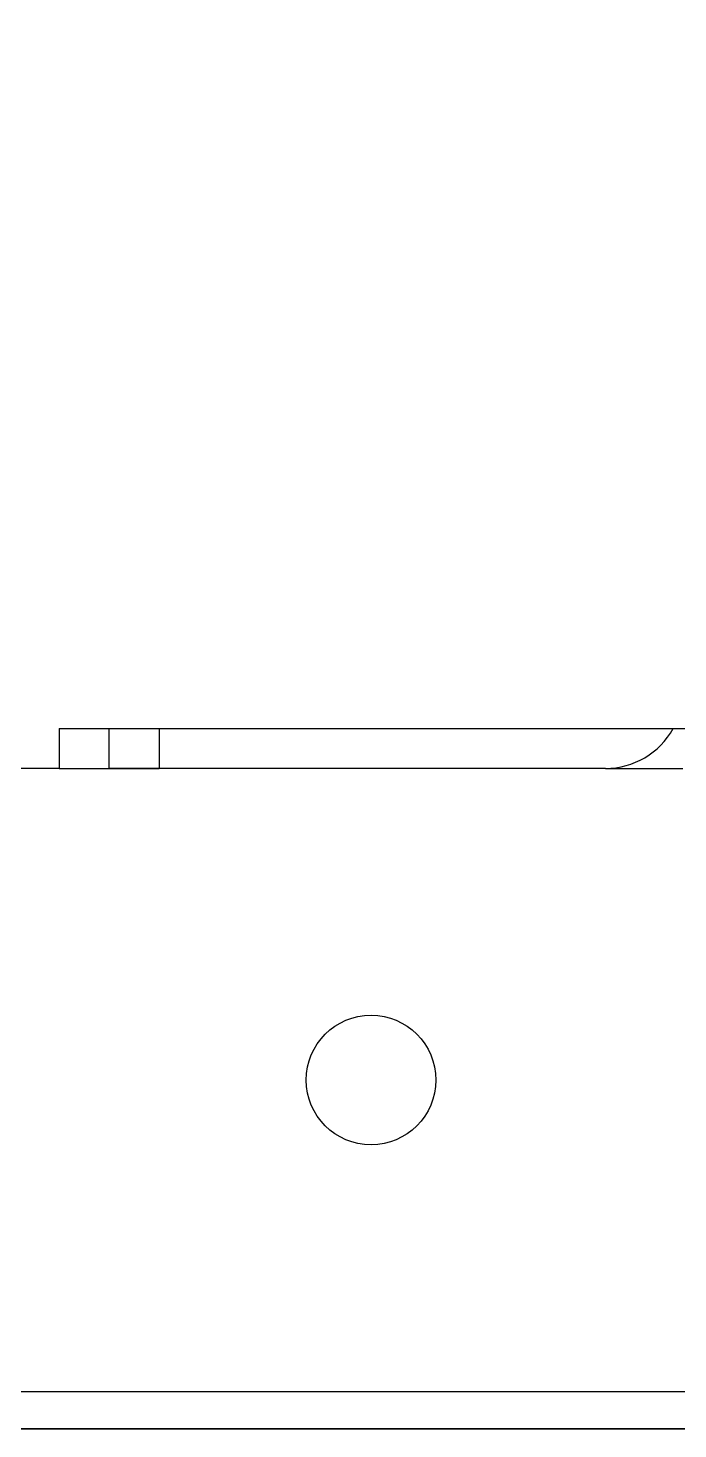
# Model space of a CAD drawing. Header units: millimetres. Extents: x -18178 to 96133, y -22425 to 61598.
# Drawn here: x 42390.3 to 42416.3, y 50045.1 to 50101.3 of the extents above; entities that cross this region are included whole.
import ezdxf

# ---------------------------------------------------------------- set-up
doc = ezdxf.new("R2010")
doc.units = ezdxf.units.MM
for name, color, linetype in [('CH0002FE', 7, 'Continuous'), ('CH0800FE', 7, 'Continuous'), ('DR0304FE', 7, 'Continuous'), ('EAE-UPS PANEL-VERTV.', 7, 'Continuous'), ('MA1369FE', 7, 'Continuous'), ('NEW_MA0015ST', 7, 'Continuous')]:
    doc.layers.add(name, color=color, linetype=linetype)
doc.layers.add('E-ELEC-EQPM', color=7, linetype='Continuous', lineweight=35)

# ---------------------------------------------------------------- blocks, each defined once
blk = doc.blocks.new('A$Ccc32f15b')
at = {"layer": 'CH0002FE', "color": 7, "linetype": 'Continuous'}
for p, q in [((161.07, 42.67), (161.07, 41.775)), ((160.99, 41.775), (161.07, 41.775)), ((161.07, 41.775), (161.07, 41.675)), ((161.07, 41.675), (160.99, 41.675))]:
    blk.add_line(p, q, dxfattribs=at)
blk.add_arc((160.915, 42.67), 0.155, 0, 61.0615, dxfattribs=at)
at = {"layer": 'CH0800FE', "color": 7, "linetype": 'Continuous'}
for p, q in [((161.07, 42.67), (161.07, 42.825)), ((161.07, 41.575), (161.07, 41.775))]:
    blk.add_line(p, q, dxfattribs=at)
blk.add_circle((161.695, 42.2), 0.13, dxfattribs=at)
at = {"layer": 'DR0304FE', "color": 7, "linetype": 'Continuous'}
for p, q in [((162.32, 38.9502), (162.32, 44.0202)), ((162.395, 38.9502), (162.395, 44.0202))]:
    blk.add_line(p, q, dxfattribs=at)
at = {"layer": 'MA1369FE', "color": 7, "linetype": 'Continuous'}
blk.add_line((161.07, 42.675), (161.0699, 42.675), dxfattribs=at)
at = {"layer": 'NEW_MA0015ST', "color": 7, "linetype": 'Continuous'}
for p, q in [((160.99, 41.575), (160.99, 43.925)), ((160.99, 41.575), (161.07, 41.575)), ((161.07, 41.575), (161.07, 35.2875))]:
    blk.add_line(p, q, dxfattribs=at)
blk = doc.blocks.new('ups-panel')
at = {"layer": 'EAE-UPS PANEL-VERTV.', "xscale": 20, "yscale": 20, "zscale": 20}
blk.add_blockref('A$Ccc32f15b', (5.1, -450.025, 1985.5), dxfattribs=at)

msp = doc.modelspace()

# ---------------------------------------------------------------- linework, layer by layer
at = {"layer": 'E-ELEC-EQPM'}
msp.add_lwpolyline([(41530.00043, 52699.1355), (42445.00043, 52699.1355), (42445.00043, 50045.1355), (41530.00043, 50045.1355)], close=True, dxfattribs=at)

# ---------------------------------------------------------------- block references
at = {"layer": 'EAE-UPS PANEL-VERTV.', "rotation": 270}
msp.add_blockref('ups-panel', (42010.0646, 53298.13576), dxfattribs=at)

doc.saveas('drawing.dxf')
